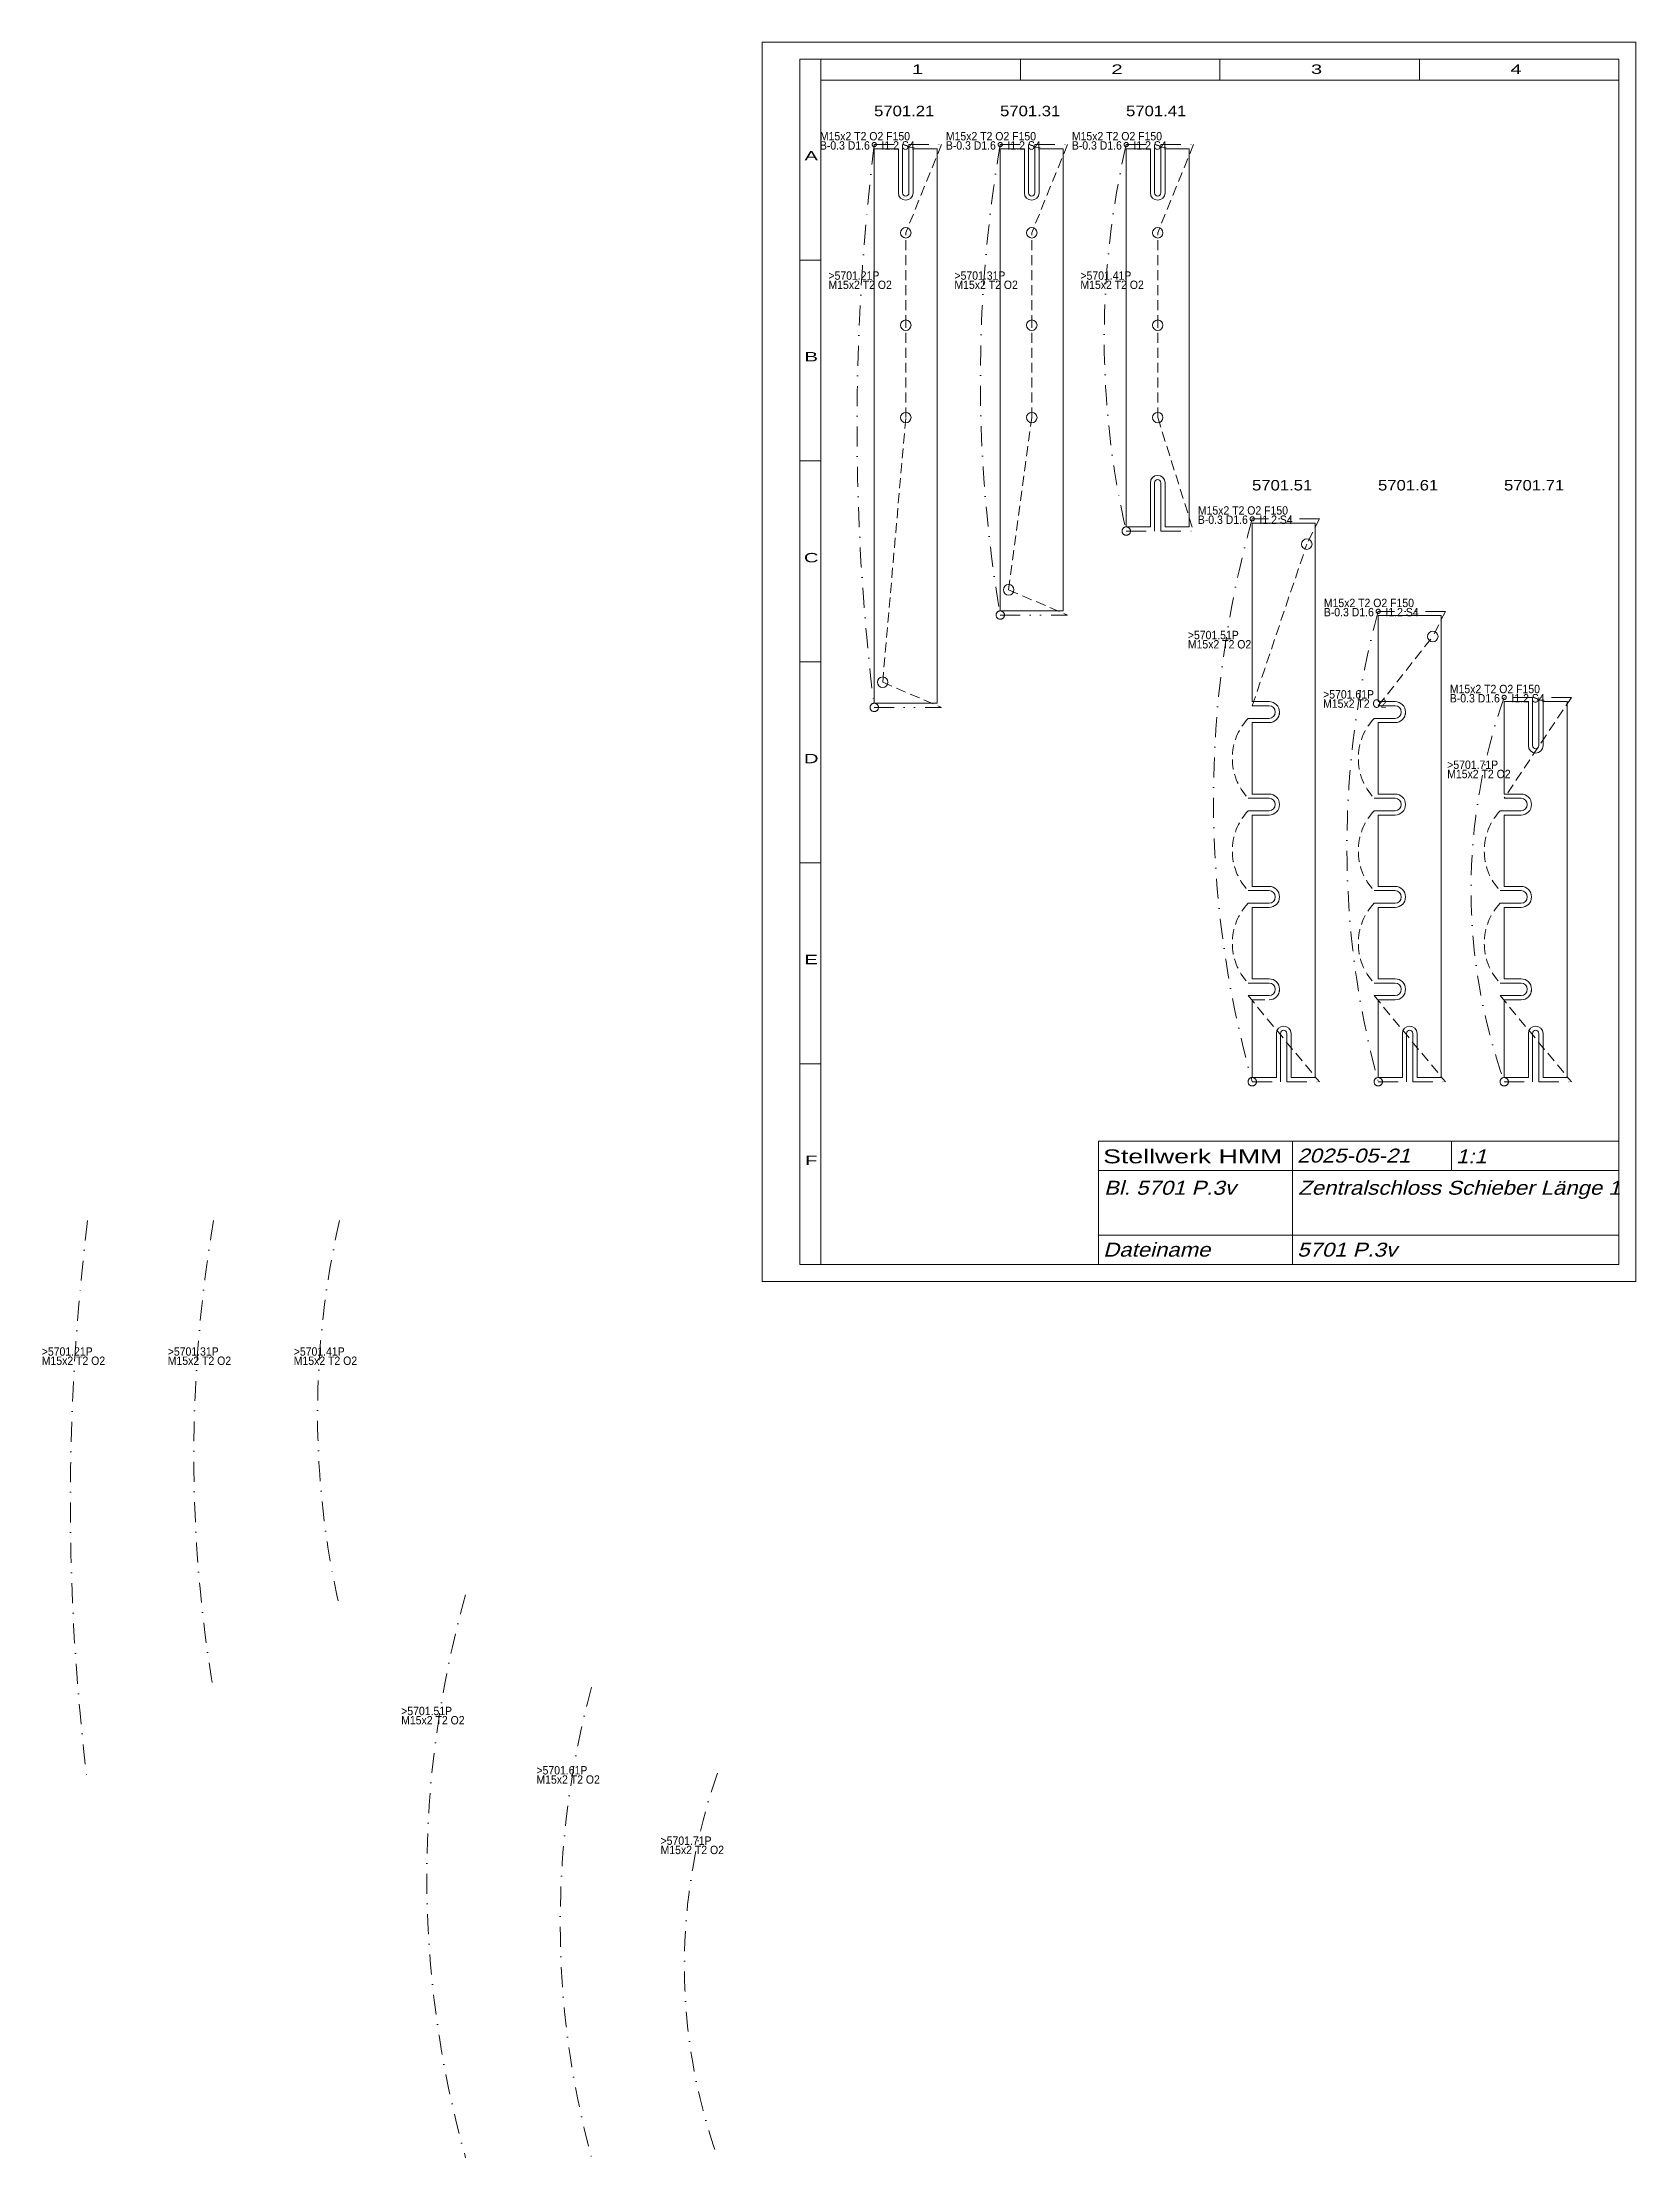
# Model space of a CAD drawing. Extents: x -170 to 209, y -208 to 296.
import ezdxf
from ezdxf.enums import TextEntityAlignment as Align

# ---------------------------------------------------------------- set-up
doc = ezdxf.new("R2010")
doc.units = 0
doc.header["$LTSCALE"] = 9.513469
for name, pattern in [('DASHDOT', [1, 0.5, -0.25, 0, -0.25]), ('DIVIDE', [1.25, 0.5, -0.25, 0, -0.25, 0, -0.25]), ('HIDDEN', [0.375, 0.25, -0.125]), ('PHANTOM', [2.5, 1.25, -0.25, 0.25, -0.25, 0.25, -0.25])]:
    doc.linetypes.add(name, pattern=pattern)
for name, color, linetype, lineweight in [('5701_21P', 230, 'CONTINUOUS', 13), ('5701_2___4G WEICHENSCHIEBER', 30, 'CONTINUOUS', 18), ('5701_31P', 230, 'CONTINUOUS', 13), ('5701_41P', 230, 'CONTINUOUS', 13), ('5701_51P', 230, 'CONTINUOUS', 13), ('5701_61P', 230, 'CONTINUOUS', 13), ('5701_71P', 230, 'CONTINUOUS', 13), ('5701___ ZENTRALSCHLOSS', 230, 'CONTINUOUS', 13), ('_5701_5___7G FAHRSTRAßENSCHIEBER', 5, 'CONTINUOUS', 18), ('BESCHRIFTUNG', 7, 'CONTINUOUS', 25), ('BESCHRIFTUNG0', 7, 'CONTINUOUS', 25), ('STANDARD', 7, 'CONTINUOUS', 0)]:
    doc.layers.add(name, color=color, linetype=linetype, lineweight=lineweight)
doc.styles.add('Arial', font='arial.ttf')

msp = doc.modelspace()

# ---------------------------------------------------------------- linework, layer by layer
at = {"layer": '5701_21P', "linetype": 'DIVIDE'}
for p, q in [((27.69, 271.65), (34.44, 271.65)), ((35.94, 271.65), (43.69, 271.65)), ((27.69, 137.65), (43.69, 137.65))]:
    msp.add_line(p, q, dxfattribs=at)
at = {"layer": '5701_21P'}
for p, q in [((34.44, 260.15), (34.44, 271.65)), ((35.94, 260.15), (35.94, 271.65))]:
    msp.add_line(p, q, dxfattribs=at)
at = {"layer": '5701_21P', "linetype": 'HIDDEN'}
for p, q in [((43.69, 271.65), (35.19, 250.65)), ((35.19, 228.65), (35.19, 250.65)), ((35.19, 206.65), (35.19, 228.65)), ((29.69, 143.65), (35.19, 206.65)), ((29.69, 143.65), (43.69, 137.65))]:
    msp.add_line(p, q, dxfattribs=at)
at = {"layer": '5701_21P', "linetype": 'PHANTOM'}
for centre, radius in [((27.69, 271.65), 0.5), ((27.69, 137.65), 1)]:
    msp.add_circle(centre, radius, dxfattribs=at)
at = {"layer": '5701_21P'}
for centre in [(35.19, 250.65), (35.19, 228.65), (35.19, 206.65), (29.69, 143.65)]:
    msp.add_circle(centre, 1.25, dxfattribs=at)
msp.add_arc((35.19, 260.15), 0.75, 180, 360, dxfattribs=at)
at = {"layer": '5701_2___4G WEICHENSCHIEBER'}
for p, q in [((27.69, 270.65), (33.44, 270.65)), ((27.69, 138.65), (27.69, 270.65)), ((36.94, 270.65), (42.69, 270.65)), ((42.69, 138.65), (42.69, 270.65)), ((57.69, 160.65), (57.69, 270.65)), ((57.69, 270.65), (63.44, 270.65)), ((66.94, 270.65), (72.69, 270.65)), ((72.69, 160.65), (72.69, 270.65)), ((57.69, 160.65), (72.69, 160.65)), ((27.69, 138.65), (42.69, 138.65))]:
    msp.add_line(p, q, dxfattribs=at)
at = {"layer": '5701_2___4G WEICHENSCHIEBER', "linetype": 'CONTINUOUS'}
for p, q in [((33.44, 260.15), (33.44, 270.65)), ((36.94, 260.15), (36.94, 270.65)), ((63.44, 260.15), (63.44, 270.65)), ((66.94, 260.15), (66.94, 270.65)), ((87.69, 270.65), (93.44, 270.65)), ((87.69, 180.63), (87.69, 270.65)), ((93.44, 260.15), (93.44, 270.65)), ((96.94, 260.15), (96.94, 270.65)), ((96.94, 270.65), (102.69, 270.65)), ((102.69, 180.65), (102.69, 270.65)), ((93.44, 191.15), (93.44, 180.63)), ((96.94, 191.15), (96.94, 180.65)), ((87.69, 180.63), (93.44, 180.63)), ((96.94, 180.65), (102.69, 180.65))]:
    msp.add_line(p, q, dxfattribs=at)
for centre, start, end in [((35.19, 260.15), 180, 360), ((65.19, 260.15), 180, 360), ((95.19, 260.15), 180, 360), ((95.19, 191.15), 0, 180)]:
    msp.add_arc(centre, 1.75, start, end, dxfattribs=at)
at = {"layer": '5701_31P', "linetype": 'DIVIDE'}
for p, q in [((57.69, 271.65), (64.44, 271.65)), ((65.94, 271.65), (73.69, 271.65)), ((57.69, 159.65), (73.69, 159.65))]:
    msp.add_line(p, q, dxfattribs=at)
at = {"layer": '5701_31P'}
for p, q in [((64.44, 260.15), (64.44, 271.65)), ((65.94, 260.15), (65.94, 271.65))]:
    msp.add_line(p, q, dxfattribs=at)
at = {"layer": '5701_31P', "linetype": 'HIDDEN'}
for p, q in [((73.69, 271.65), (65.19, 250.65)), ((65.19, 228.65), (65.19, 250.65)), ((65.19, 206.65), (65.19, 228.65)), ((59.69, 165.65), (65.19, 206.65)), ((59.69, 165.65), (73.69, 159.65))]:
    msp.add_line(p, q, dxfattribs=at)
at = {"layer": '5701_31P', "linetype": 'PHANTOM'}
for centre, radius in [((57.69, 271.65), 0.5), ((57.69, 159.65), 1)]:
    msp.add_circle(centre, radius, dxfattribs=at)
at = {"layer": '5701_31P'}
for centre in [(65.19, 250.65), (65.19, 228.65), (65.19, 206.65), (59.69, 165.65)]:
    msp.add_circle(centre, 1.25, dxfattribs=at)
msp.add_arc((65.19, 260.15), 0.75, 180, 360, dxfattribs=at)
at = {"layer": '5701_41P', "linetype": 'DIVIDE'}
for p, q in [((87.69, 271.65), (94.44, 271.65)), ((95.94, 271.65), (103.69, 271.65)), ((87.69, 179.63), (94.44, 179.63)), ((95.94, 179.65), (103.69, 179.65))]:
    msp.add_line(p, q, dxfattribs=at)
at = {"layer": '5701_41P'}
for p, q in [((94.44, 260.15), (94.44, 271.65)), ((95.94, 260.15), (95.94, 271.65)), ((94.44, 191.15), (94.44, 179.63)), ((95.94, 191.15), (95.94, 179.65))]:
    msp.add_line(p, q, dxfattribs=at)
at = {"layer": '5701_41P', "linetype": 'HIDDEN'}
for p, q in [((103.69, 271.65), (95.19, 250.65)), ((95.19, 228.65), (95.19, 250.65)), ((95.19, 206.65), (95.19, 228.65)), ((95.19, 206.65), (103.69, 179.65))]:
    msp.add_line(p, q, dxfattribs=at)
at = {"layer": '5701_41P', "linetype": 'PHANTOM'}
for centre, radius in [((87.69, 271.65), 0.5), ((87.69, 179.63), 1)]:
    msp.add_circle(centre, radius, dxfattribs=at)
at = {"layer": '5701_41P', "linetype": 'CONTINUOUS'}
for centre in [(95.19, 250.65), (95.19, 228.65), (95.19, 206.65)]:
    msp.add_circle(centre, 1.25, dxfattribs=at)
at = {"layer": '5701_41P'}
for centre, start, end in [((95.19, 260.15), 180, 360), ((95.19, 191.15), 0, 180)]:
    msp.add_arc(centre, 0.75, start, end, dxfattribs=at)
at = {"layer": '5701_51P', "linetype": 'DIVIDE'}
for p, q in [((133.69, 182.54), (117.69, 182.54)), ((117.69, 48.54), (124.44, 48.54)), ((125.94, 48.54), (133.69, 48.54))]:
    msp.add_line(p, q, dxfattribs=at)
at = {"layer": '5701_51P', "linetype": 'HIDDEN'}
for p, q in [((133.69, 182.54), (130.69, 176.54)), ((117.69, 138.04), (130.69, 176.54)), ((116.69, 69.04), (133.69, 48.54))]:
    msp.add_line(p, q, dxfattribs=at)
at = {"layer": '5701_51P'}
for p, q in [((121.69, 138.04), (117.69, 138.04)), ((121.69, 135.04), (116.69, 135.04)), ((121.69, 116.04), (116.69, 116.04)), ((121.69, 113.04), (116.69, 113.04)), ((121.69, 94.04), (116.69, 94.04)), ((121.69, 91.04), (116.69, 91.04)), ((121.69, 72.04), (116.69, 72.04)), ((121.69, 69.04), (116.69, 69.04)), ((124.44, 60.03), (124.44, 48.54)), ((125.94, 60.03), (125.94, 48.54))]:
    msp.add_line(p, q, dxfattribs=at)
at = {"layer": '5701_51P', "linetype": 'PHANTOM'}
for centre, radius in [((117.69, 182.54), 0.5), ((117.69, 48.54), 1)]:
    msp.add_circle(centre, radius, dxfattribs=at)
at = {"layer": '5701_51P', "linetype": 'CONTINUOUS'}
msp.add_circle((130.69, 176.54), 1.25, dxfattribs=at)
at = {"layer": '5701_51P'}
for centre, radius, start, end in [((121.69, 136.54), 1.5, 270, 450), ((121.69, 114.54), 1.5, 270, 450), ((121.69, 92.54), 1.5, 270, 450), ((121.69, 70.54), 1.5, 270, 450), ((125.19, 60.03), 0.75, 0, 180)]:
    msp.add_arc(centre, radius, start, end, dxfattribs=at)
at = {"layer": '5701_51P', "linetype": 'HIDDEN'}
for centre in [(126.89, 125.54), (126.89, 103.54), (126.89, 81.54)]:
    msp.add_arc(centre, 13.94, 137.0209, 222.9791, dxfattribs=at)
at = {"layer": '5701_61P', "linetype": 'DIVIDE'}
for p, q in [((163.69, 160.53), (147.69, 160.53)), ((147.69, 48.54), (154.44, 48.54)), ((155.94, 48.54), (163.69, 48.54))]:
    msp.add_line(p, q, dxfattribs=at)
at = {"layer": '5701_61P', "linetype": 'HIDDEN'}
for p, q in [((163.69, 160.53), (160.69, 154.54)), ((147.69, 138.04), (160.69, 154.54)), ((146.69, 69.04), (163.69, 48.54))]:
    msp.add_line(p, q, dxfattribs=at)
at = {"layer": '5701_61P'}
for p, q in [((151.69, 138.04), (147.69, 138.04)), ((151.69, 135.04), (146.69, 135.04)), ((151.69, 116.04), (146.69, 116.04)), ((151.69, 113.04), (146.69, 113.04)), ((151.69, 94.04), (146.69, 94.04)), ((151.69, 91.04), (146.69, 91.04)), ((151.69, 72.04), (146.69, 72.04)), ((151.69, 69.04), (146.69, 69.04)), ((154.44, 60.03), (154.44, 48.54)), ((155.94, 60.03), (155.94, 48.54))]:
    msp.add_line(p, q, dxfattribs=at)
at = {"layer": '5701_61P', "linetype": 'PHANTOM'}
for centre, radius in [((147.69, 160.53), 0.5), ((147.69, 48.54), 1)]:
    msp.add_circle(centre, radius, dxfattribs=at)
at = {"layer": '5701_61P', "linetype": 'CONTINUOUS'}
msp.add_circle((160.69, 154.54), 1.25, dxfattribs=at)
at = {"layer": '5701_61P'}
for centre, radius, start, end in [((151.69, 136.54), 1.5, 270, 450), ((151.69, 114.54), 1.5, 270, 450), ((151.69, 92.54), 1.5, 270, 450), ((151.69, 70.54), 1.5, 270, 450), ((155.19, 60.03), 0.75, 0, 180)]:
    msp.add_arc(centre, radius, start, end, dxfattribs=at)
at = {"layer": '5701_61P', "linetype": 'HIDDEN'}
for centre in [(156.89, 125.54), (156.89, 103.54), (156.89, 81.54)]:
    msp.add_arc(centre, 13.94, 137.0209, 222.9791, dxfattribs=at)
at = {"layer": '5701_71P', "linetype": 'DIVIDE'}
for p, q in [((184.44, 140.04), (177.69, 140.04)), ((193.69, 140.04), (185.94, 140.04)), ((177.69, 48.54), (184.44, 48.54)), ((185.94, 48.54), (193.69, 48.54))]:
    msp.add_line(p, q, dxfattribs=at)
at = {"layer": '5701_71P', "linetype": 'HIDDEN'}
for p, q in [((193.69, 140.04), (177.69, 116.04)), ((176.69, 69.04), (193.69, 48.54))]:
    msp.add_line(p, q, dxfattribs=at)
at = {"layer": '5701_71P'}
for p, q in [((184.44, 128.55), (184.44, 140.04)), ((185.94, 128.55), (185.94, 140.04)), ((181.69, 116.04), (177.69, 116.04)), ((181.69, 113.04), (176.69, 113.04)), ((181.69, 94.04), (176.69, 94.04)), ((181.69, 91.04), (176.69, 91.04)), ((181.69, 72.04), (176.69, 72.04)), ((181.69, 69.04), (176.69, 69.04)), ((184.44, 60.03), (184.44, 48.54)), ((185.94, 60.03), (185.94, 48.54))]:
    msp.add_line(p, q, dxfattribs=at)
at = {"layer": '5701_71P', "linetype": 'PHANTOM'}
for centre, radius in [((177.69, 140.04), 0.5), ((177.69, 48.54), 1)]:
    msp.add_circle(centre, radius, dxfattribs=at)
at = {"layer": '5701_71P'}
for centre, radius, start, end in [((185.19, 128.55), 0.75, 180, 360), ((181.69, 114.54), 1.5, 270, 450), ((181.69, 92.54), 1.5, 270, 450), ((181.69, 70.54), 1.5, 270, 450), ((185.19, 60.03), 0.75, 0, 180)]:
    msp.add_arc(centre, radius, start, end, dxfattribs=at)
at = {"layer": '5701_71P', "linetype": 'HIDDEN'}
for centre in [(186.89, 103.54), (186.89, 81.54)]:
    msp.add_arc(centre, 13.94, 137.0209, 222.9791, dxfattribs=at)
at = {"layer": '5701___ ZENTRALSCHLOSS', "linetype": 'DASHDOT'}
for centre, radius, start, end in [((572.2, 204.65), 548.62, 172.9852, 187.0148), ((386.87, 215.65), 333.91, 170.3454, 189.6546), ((287.31, 225.64), 204.86, 167.0208, 192.9792), ((355.94, 115.54), 247.49, 164.2926, 195.7074), ((354.16, 104.54), 213.93, 164.8257, 195.1743), ((306.39, 94.29), 136.59, 160.4304, 199.5696), ((384.88, -51.51), 548.62, 172.9852, 187.0148), ((199.56, -40.51), 333.91, 170.3454, 189.6546), ((99.99, -30.52), 204.86, 167.0208, 192.9792), ((168.62, -140.61), 247.49, 164.2926, 195.7074), ((166.84, -151.62), 213.93, 164.8257, 195.1743), ((119.07, -161.86), 136.59, 160.4304, 199.5696)]:
    msp.add_arc(centre, radius, start, end, dxfattribs=at)
at = {"layer": '_5701_5___7G FAHRSTRAßENSCHIEBER'}
for p, q in [((132.69, 181.54), (117.69, 181.54)), ((117.69, 181.54), (117.69, 139.04)), ((132.69, 49.54), (132.69, 181.54)), ((162.69, 159.53), (147.69, 159.53)), ((147.69, 159.53), (147.69, 139.04)), ((162.69, 49.54), (162.69, 159.53)), ((121.69, 139.04), (117.69, 139.04)), ((124.19, 136.54), (124.19, 136)), ((151.69, 139.04), (147.69, 139.04)), ((154.19, 136.54), (154.19, 136)), ((177.69, 139.04), (177.69, 117.04)), ((183.44, 139.04), (177.69, 139.04)), ((183.44, 128.55), (183.44, 139.04)), ((192.69, 139.04), (186.94, 139.04)), ((186.94, 128.55), (186.94, 139.04)), ((192.69, 49.54), (192.69, 139.04)), ((121.69, 134.04), (117.69, 134.04)), ((117.69, 134.04), (117.69, 117.04)), ((151.69, 134.04), (147.69, 134.04)), ((147.69, 134.04), (147.69, 117.04)), ((121.69, 117.04), (117.69, 117.04)), ((151.69, 117.04), (147.69, 117.04)), ((181.69, 117.04), (177.69, 117.04)), ((121.69, 112.04), (117.69, 112.04)), ((117.69, 112.04), (117.69, 95.04)), ((151.69, 112.04), (147.69, 112.04)), ((147.69, 112.04), (147.69, 95.04)), ((177.69, 112.04), (177.69, 95.04)), ((181.69, 112.04), (177.69, 112.04)), ((121.69, 95.04), (117.69, 95.04)), ((151.69, 95.04), (147.69, 95.04)), ((181.69, 95.04), (177.69, 95.04)), ((121.69, 90.04), (117.69, 90.04)), ((117.69, 90.04), (117.69, 73.04)), ((151.69, 90.04), (147.69, 90.04)), ((147.69, 90.04), (147.69, 73.04)), ((177.69, 90.04), (177.69, 73.04)), ((181.69, 90.04), (177.69, 90.04)), ((121.69, 73.04), (117.69, 73.04)), ((124.19, 70.54), (124.19, 70)), ((151.69, 73.04), (147.69, 73.04)), ((181.69, 73.04), (177.69, 73.04)), ((184.19, 70.54), (184.19, 70)), ((117.69, 68.04), (117.69, 49.54)), ((120.69, 68.04), (117.69, 68.04)), ((147.69, 68.04), (147.69, 49.54)), ((151.69, 68.04), (147.69, 68.04)), ((177.69, 68.04), (177.69, 49.54)), ((181.69, 68.04), (177.69, 68.04)), ((123.44, 60.03), (123.44, 49.54)), ((126.94, 60.03), (126.94, 49.54)), ((153.44, 60.03), (153.44, 49.54)), ((156.94, 60.03), (156.94, 49.54)), ((183.44, 60.03), (183.44, 49.54)), ((186.94, 60.03), (186.94, 49.54)), ((117.69, 49.54), (123.44, 49.54)), ((126.94, 49.54), (132.69, 49.54)), ((147.69, 49.54), (153.44, 49.54)), ((156.94, 49.54), (162.69, 49.54)), ((177.69, 49.54), (183.44, 49.54)), ((186.94, 49.54), (192.69, 49.54))]:
    msp.add_line(p, q, dxfattribs=at)
for centre, radius, start, end in [((121.69, 136.54), 2.5, 270, 450), ((151.69, 136.54), 2.5, 270, 450), ((185.19, 128.55), 1.75, 180, 360), ((121.69, 114.54), 2.5, 270, 450), ((151.69, 114.54), 2.5, 270, 450), ((181.69, 114.54), 2.5, 270, 450), ((121.69, 92.54), 2.5, 270, 450), ((151.69, 92.54), 2.5, 270, 450), ((181.69, 92.54), 2.5, 270, 450), ((121.69, 70.54), 2.5, 270, 450), ((151.69, 70.54), 2.5, 270, 450), ((181.69, 70.54), 2.5, 270, 450), ((125.19, 60.03), 1.75, 0, 180), ((155.19, 60.03), 1.75, 0, 180), ((185.19, 60.03), 1.75, 0, 180)]:
    msp.add_arc(centre, radius, start, end, dxfattribs=at)
at = {"layer": 'STANDARD'}
for p, q in [((1, 1), (1, 296)), ((1, 296), (209, 296)), ((209, 296), (209, 1)), ((10, 5), (10, 292)), ((10, 292), (15, 292)), ((15, 292), (205, 292)), ((15, 287), (15, 292)), ((62.5, 292), (62.5, 287)), ((110, 292), (110, 287)), ((157.5, 292), (157.5, 287)), ((205, 292), (205, 287)), ((15, 287), (205, 287)), ((15, 5), (15, 287)), ((205, 287), (205, 5)), ((10, 244.17), (15, 244.17)), ((10, 196.33), (15, 196.33)), ((205, 182.12), (205, 5.12)), ((10, 148.5), (15, 148.5)), ((10, 100.67), (15, 100.67)), ((10, 52.83), (15, 52.83)), ((209, 1), (1, 1)), ((10, 5), (15, 5)), ((205, 5), (15, 5))]:
    msp.add_line(p, q, dxfattribs=at)
at = {"layer": 'STANDARD', "lineweight": 0}
for p, q in [((81.11, 34.4), (205, 34.4)), ((81.11, 34.4), (81.11, 5)), ((127.31, 34.4), (127.31, 5)), ((165.11, 34.4), (165.11, 27.4)), ((81.11, 27.4), (205, 27.4)), ((81.11, 12), (205, 12))]:
    msp.add_line(p, q, dxfattribs=at)

# ---------------------------------------------------------------- texts
at = {"layer": '5701_21P', "insert": (14.74, 270.42), "char_height": 2, "attachment_point": 7, "line_spacing_factor": 0.66, "style": 'Arial'}
msp.add_mtext('\\W0.891762;M15x2 T2 O2 F150\\PB-0.3 D1.6    I1.2 S4', dxfattribs=at)
at = {"layer": '5701_31P', "insert": (44.74, 270.42), "char_height": 2, "attachment_point": 7, "line_spacing_factor": 0.66, "style": 'Arial'}
msp.add_mtext('\\W0.891762;M15x2 T2 O2 F150\\PB-0.3 D1.6    I1.2 S4', dxfattribs=at)
at = {"layer": '5701_41P', "insert": (74.74, 270.42), "char_height": 2, "attachment_point": 7, "line_spacing_factor": 0.66, "style": 'Arial'}
msp.add_mtext('\\W0.891762;M15x2 T2 O2 F150\\PB-0.3 D1.6    I1.2 S4', dxfattribs=at)
at = {"layer": '5701_51P', "insert": (104.74, 181.32), "char_height": 2, "attachment_point": 7, "line_spacing_factor": 0.66, "style": 'Arial'}
msp.add_mtext('\\W0.891762;M15x2 T2 O2 F150\\PB-0.3 D1.6    I1.2 S4', dxfattribs=at)
at = {"layer": '5701_61P', "insert": (134.74, 159.31), "char_height": 2, "attachment_point": 7, "line_spacing_factor": 0.66, "style": 'Arial'}
msp.add_mtext('\\W0.891762;M15x2 T2 O2 F150\\PB-0.3 D1.6    I1.2 S4', dxfattribs=at)
at = {"layer": '5701_71P', "insert": (164.74, 138.81), "char_height": 2, "attachment_point": 7, "line_spacing_factor": 0.66, "style": 'Arial'}
msp.add_mtext('\\W0.891762;M15x2 T2 O2 F150\\PB-0.3 D1.6    I1.2 S4', dxfattribs=at)
at = {"layer": '5701___ ZENTRALSCHLOSS', "char_height": 2, "attachment_point": 7, "line_spacing_factor": 0.66, "style": 'Arial'}
for s, insert in [('\\W0.891720;>5701.21P\\PM15x2 T2 O2', (16.78, 237.24)), ('\\W0.891720;>5701.31P\\PM15x2 T2 O2', (46.78, 237.24)), ('\\W0.891720;>5701.41P\\PM15x2 T2 O2', (76.78, 237.24)), ('\\W0.891720;>5701.51P\\PM15x2 T2 O2', (102.36, 151.66)), ('\\W0.891720;>5701.61P\\PM15x2 T2 O2', (134.57, 137.54)), ('\\W0.891720;>5701.71P\\PM15x2 T2 O2', (164.12, 120.78)), ('\\W0.891720;>5701.21P\\PM15x2 T2 O2', (-170.54, -18.91)), ('\\W0.891720;>5701.31P\\PM15x2 T2 O2', (-140.54, -18.91)), ('\\W0.891720;>5701.41P\\PM15x2 T2 O2', (-110.54, -18.91)), ('\\W0.891720;>5701.51P\\PM15x2 T2 O2', (-84.96, -104.49)), ('\\W0.891720;>5701.61P\\PM15x2 T2 O2', (-52.75, -118.61)), ('\\W0.891720;>5701.71P\\PM15x2 T2 O2', (-23.19, -135.37))]:
    msp.add_mtext(s, dxfattribs=dict(at, insert=insert))
at = {"layer": 'BESCHRIFTUNG', "style": 'Arial', "width": 1.135139}
for s, p in [('5701.21', (27.65, 278.41)), ('5701.31', (57.65, 278.41)), ('5701.41', (87.65, 278.41)), ('5701.51', (117.65, 189.3)), ('5701.61', (147.65, 189.3)), ('5701.71', (177.65, 189.3))]:
    msp.add_text(s, height=2.5, dxfattribs=at).set_placement(p)
at = {"layer": 'BESCHRIFTUNG0', "style": 'Arial', "width": 1.365378}
msp.add_text('Stellwerk HMM', height=3.325, dxfattribs=at).set_placement((82.2, 32.44), align=Align.TOP_LEFT)
at = {"layer": 'BESCHRIFTUNG0', "style": 'Arial', "oblique": 15}
for s, width, p in [('2025-05-21', 1.135137, (128.4, 32.62)), ('1:1', 1.134865, (166.2, 32.44)), ('Bl. 5701 P.3v', 1.134936, (82.42, 24.96)), ('Zentralschloss Schieber Länge 1', 1.134944, (128.62, 24.96)), ('Dateiname', 1.135074, (82.2, 10.22)), ('5701 P.3v', 1.135083, (128.4, 10.22))]:
    msp.add_text(s, height=3.325, dxfattribs=dict(at, width=width)).set_placement(p, align=Align.TOP_LEFT)
at = {"layer": 'STANDARD', "style": 'Arial'}
for s, width, p in [('1', 1.547923, (38, 290.72)), ('2', 1.547922, (85.5, 290.72)), ('3', 1.547923, (133, 290.72)), ('4', 1.547923, (180.5, 290.72)), ('A', 1.547987, (12.68, 270.1)), ('B', 1.547987, (12.68, 222.26)), ('C', 1.548103, (12.68, 174.43)), ('D', 1.548104, (12.68, 126.6)), ('E', 1.547987, (12.68, 78.76)), ('F', 1.547769, (12.68, 30.93))]:
    msp.add_text(s, height=2.23, dxfattribs=dict(at, width=width)).set_placement(p, align=Align.TOP_CENTER)

doc.saveas('drawing.dxf')
